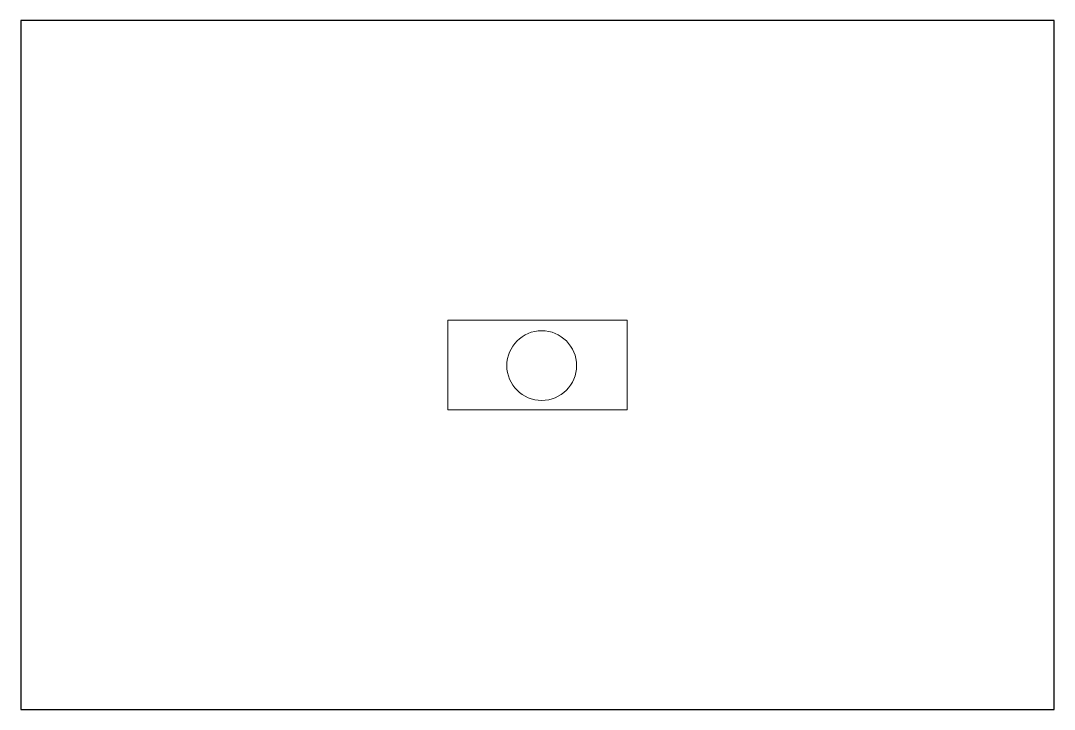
# Model space of a CAD drawing. Header units: millimetres. Extents: x -193 to 557, y -79 to 421.
import ezdxf

# ---------------------------------------------------------------- set-up
doc = ezdxf.new("R2010")
doc.units = ezdxf.units.MM
doc.layers.get('0').update_dxf_attribs({"linetype": 'CONTINUOUS', "lineweight": 0})
doc.layers.add('2', color=7, linetype='CONTINUOUS', lineweight=0)

msp = doc.modelspace()

# ---------------------------------------------------------------- linework, layer by layer
msp.add_lwpolyline([(117, 138.5), (247, 138.5), (247, 203.5), (117, 203.5)], close=True)
at = {"layer": '2'}
msp.add_circle((185.04675, 170.55), 25.31262, dxfattribs=at)
at = {"layer": 'border'}
msp.add_lwpolyline([(-193, -79), (557, -79), (557, 421), (-193, 421), (-193, -79)], close=True, dxfattribs=at)

doc.saveas('drawing.dxf')
